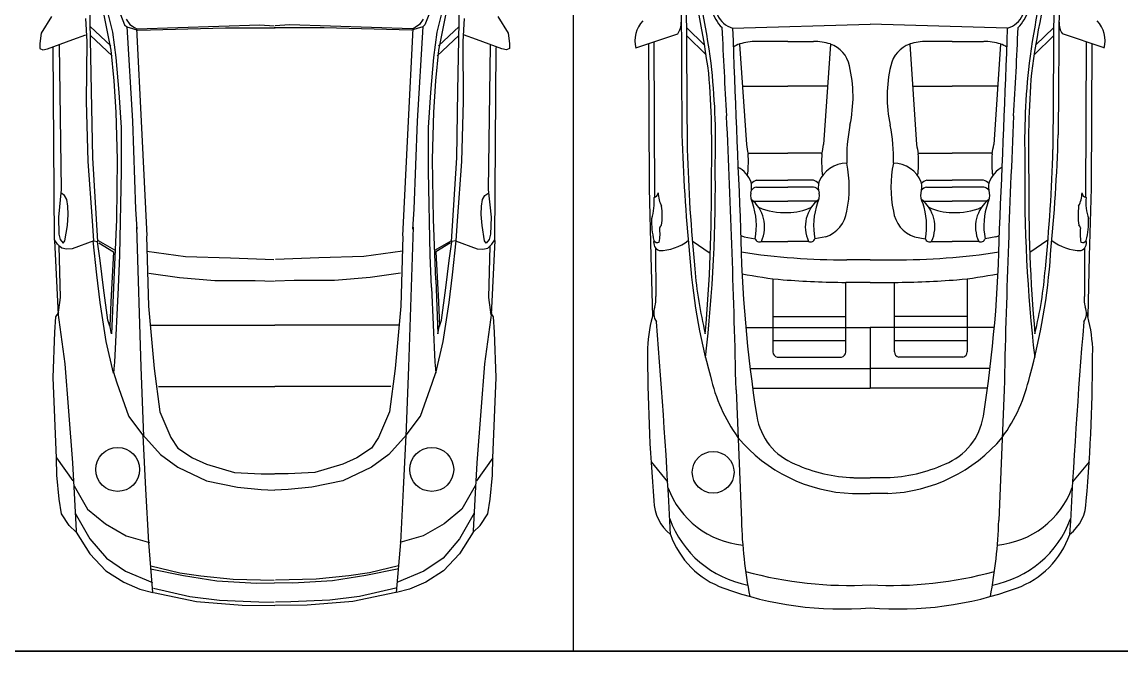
# Model space of a CAD drawing. Header units: inches. Extents: x 484217 to 497210, y -26946 to -21493.
# Drawn here: x 492481.2 to 492667.1, y -22743.9 to -22637.6 of the extents above; entities that cross this region are included whole.
import ezdxf

# ---------------------------------------------------------------- set-up
doc = ezdxf.new("R2010")
doc.units = ezdxf.units.IN
doc.header["$LTSCALE"] = 20
doc.header["$MEASUREMENT"] = 0
for name, color, linetype in [('ceco.net 92', 9, 'Continuous'), ('ceco.net 93', 161, 'Continuous'), ('Parking', 7, 'Continuous')]:
    doc.layers.add(name, color=color, linetype=linetype)

msp = doc.modelspace()

# ---------------------------------------------------------------- linework, layer by layer
at = {"layer": 'ceco.net 92', "linetype": 'ByBlock', "ltscale": 0.4}
for p, q in [((492592.55, -22625.53), (492592.76, -22656.63)), ((492593.43, -22626.77), (492593.64, -22659.09)), ((492655.69, -22626.77), (492655.48, -22659.09)), ((492656.58, -22625.53), (492656.37, -22656.63)), ((492601.31, -22638.59), (492624.56, -22637.92)), ((492647.81, -22638.59), (492624.56, -22637.92)), ((492584.99, -22641.95), (492592.04, -22639.58)), ((492593.51, -22638.47), (492596.57, -22641.47)), ((492593.52, -22639.82), (492596.83, -22643.09)), ((492655.61, -22639.82), (492652.29, -22643.09)), ((492655.62, -22638.47), (492652.55, -22641.47)), ((492664.13, -22641.95), (492657.08, -22639.58)), ((492587.1, -22641.24), (492587.21, -22665.66)), ((492588.02, -22640.93), (492588.13, -22667.19)), ((492602.5, -22641.28), (492603.65, -22658.25)), ((492610.66, -22640.84), (492605.36, -22640.84)), ((492610.66, -22640.84), (492615, -22640.84)), ((492617.85, -22641.28), (492616.71, -22658.25)), ((492631.27, -22641.28), (492632.42, -22658.25)), ((492638.46, -22640.84), (492634.13, -22640.84)), ((492638.46, -22640.84), (492643.76, -22640.84)), ((492646.62, -22641.28), (492645.47, -22658.25)), ((492661.11, -22640.93), (492660.99, -22667.19)), ((492662.02, -22641.24), (492661.92, -22665.66)), ((492602.99, -22648.42), (492610.66, -22648.42)), ((492617.37, -22648.42), (492610.66, -22648.42)), ((492631.75, -22648.42), (492638.46, -22648.42)), ((492646.14, -22648.42), (492638.46, -22648.42)), ((492603.92, -22659.74), (492610.66, -22659.74)), ((492616.44, -22659.74), (492610.66, -22659.74)), ((492632.69, -22659.74), (492638.46, -22659.74)), ((492645.2, -22659.74), (492638.46, -22659.74)), ((492605.37, -22664.3), (492610.66, -22664.3)), ((492614.99, -22664.3), (492610.66, -22664.3)), ((492634.14, -22664.3), (492638.46, -22664.3)), ((492643.75, -22664.3), (492638.46, -22664.3)), ((492587.21, -22665.66), (492587.5, -22677.12)), ((492605.36, -22665.47), (492610.66, -22665.47)), ((492615, -22665.47), (492610.66, -22665.47)), ((492634.12, -22665.47), (492638.46, -22665.47)), ((492643.77, -22665.47), (492638.46, -22665.47)), ((492661.92, -22665.66), (492661.62, -22677.12)), ((492604.78, -22667.83), (492610.66, -22667.83)), ((492615.58, -22667.83), (492610.66, -22667.83)), ((492633.54, -22667.83), (492638.46, -22667.83)), ((492644.35, -22667.83), (492638.46, -22667.83)), ((492594.5, -22674.55), (492597.55, -22676.66)), ((492603.29, -22673.89), (492605.13, -22674.2)), ((492606.2, -22674.66), (492610.66, -22674.66)), ((492614.16, -22674.66), (492610.66, -22674.66)), ((492617.06, -22673.89), (492615.23, -22674.2)), ((492632.06, -22673.89), (492633.9, -22674.2)), ((492634.96, -22674.66), (492638.46, -22674.66)), ((492642.93, -22674.66), (492638.46, -22674.66)), ((492645.83, -22673.89), (492643.99, -22674.2)), ((492654.63, -22674.46), (492651.57, -22676.55)), ((492587.5, -22677.12), (492587.77, -22687.37)), ((492588.3, -22675.76), (492588.35, -22683.96)), ((492660.82, -22675.76), (492660.78, -22683.96)), ((492661.62, -22677.12), (492661.36, -22687.37)), ((492624.56, -22677.76), (492620.63, -22677.76)), ((492624.56, -22677.76), (492628.49, -22677.76)), ((492608.13, -22680.95), (492608.13, -22693.34)), ((492640.99, -22680.95), (492640.99, -22693.34)), ((492620.45, -22693.34), (492620.45, -22681.59)), ((492624.56, -22681.59), (492620.45, -22681.59)), ((492624.56, -22681.59), (492628.67, -22681.59)), ((492628.67, -22693.34), (492628.67, -22681.59)), ((492608.13, -22687.33), (492620.45, -22687.33)), ((492640.99, -22687.33), (492628.67, -22687.33)), ((492603.56, -22689.22), (492624.56, -22689.22)), ((492645.56, -22689.22), (492624.56, -22689.22)), ((492624.56, -22689.22), (492624.56, -22699.48)), ((492620.45, -22691.44), (492608.13, -22691.44)), ((492640.99, -22691.44), (492628.67, -22691.44)), ((492608.87, -22694.21), (492619.72, -22694.21)), ((492640.26, -22694.21), (492629.41, -22694.21)), ((492604.29, -22696.11), (492624.56, -22696.11)), ((492644.84, -22696.11), (492624.56, -22696.11)), ((492604.72, -22699.48), (492624.56, -22699.48)), ((492644.4, -22699.48), (492624.56, -22699.48)), ((492601.9, -22699.76), (492602.8, -22721.83)), ((492647.22, -22699.76), (492646.32, -22721.83)), ((492587.53, -22711.94), (492590.34, -22715.32)), ((492661.59, -22711.94), (492658.78, -22715.32)), ((492621.79, -22714.6), (492624.56, -22714.6)), ((492627.34, -22714.6), (492624.56, -22714.6)), ((492621.58, -22717.26), (492624.56, -22717.26)), ((492627.55, -22717.26), (492624.56, -22717.26))]:
    msp.add_line(p, q, dxfattribs=at)
msp.add_circle((492598.04, -22713.68), 3.53, dxfattribs=at)
for centre, radius, start, end in [((492435.77, -22666.57), 163.41, 7.7493, 14.6958), ((492813.35, -22666.57), 163.41, 165.3042, 172.2507), ((492435.37, -22668.23), 163.41, 7.7493, 14.6958), ((492813.75, -22668.23), 163.41, 165.3042, 172.2507), ((492604.86, -22633.34), 7.42, 197.1686, 224.1637), ((492602.52, -22634.62), 4.16, 204.8162, 253.1166), ((492646.6, -22634.62), 4.16, 286.8834, 335.1838), ((492644.26, -22633.34), 7.42, 315.8363, 342.8314), ((492589.63, -22640.69), 4.81, 136.1162, 195.2311), ((492589.48, -22637.76), 3.14, 324.5205, 3.7011), ((492659.64, -22637.76), 3.14, 176.2989, 215.4795), ((492659.49, -22640.69), 4.81, 344.7689, 43.8838), ((493591.96, -22595.54), 993.36, 182.47923, 183.34157), ((496406.04, -22502.9), 3807.14, 182.04259, 182.55444), ((488843.09, -22502.9), 3807.14, 357.44556, 357.95741), ((491657.16, -22595.54), 993.36, 356.65843, 357.52077), ((492604.14, -22645.97), 4.97, 109.219, 123.0743), ((492605.58, -22651.73), 10.9, 91.1376, 106.3676), ((492614.78, -22651.73), 10.9, 73.6324, 88.8624), ((492616.22, -22645.97), 4.97, 11.9043, 70.781), ((492632.91, -22645.97), 4.97, 109.219, 168.0957), ((492634.34, -22651.73), 10.9, 91.1376, 106.3676), ((492643.55, -22651.73), 10.9, 73.6324, 88.8624), ((492644.98, -22645.97), 4.97, 56.9257, 70.781), ((492484.87, -22657.65), 113.57, 358.1682, 6.6272), ((492598.89, -22650.15), 22.79, 347.734, 13.2048), ((492650.23, -22650.15), 22.79, 166.7952, 192.266), ((492764.26, -22657.65), 113.57, 173.3728, 181.8318), ((492441.3, -22658.95), 156.51, 358.2465, 4.6738), ((492807.83, -22658.95), 156.51, 175.3262, 181.7535), ((490668.07, -22743.48), 1934.33, 1.2954, 2.66804), ((492649.89, -22660.67), 29.28, 168.8086, 181.4888), ((492599.24, -22660.67), 29.28, 358.5112, 11.1914), ((494581.06, -22743.48), 1934.33, 177.33196, 178.7046), ((492883.18, -22648.22), 290.54, 181.6581, 185.6442), ((492365.94, -22648.22), 290.54, 354.3558, 358.3419), ((492647.08, -22651.13), 44.01, 189.3191, 191.4599), ((492573.28, -22651.13), 44.01, 348.5401, 350.6809), ((492675.85, -22651.13), 44.01, 189.3191, 191.4599), ((492602.04, -22651.13), 44.01, 348.5401, 350.6809), ((492884.07, -22650.69), 290.54, 181.6581, 185.6442), ((492583.76, -22661.23), 20.23, 354.6132, 3.8473), ((492636.6, -22661.23), 20.23, 176.1527, 185.3868), ((492612.53, -22661.23), 20.23, 354.6132, 3.8473), ((492665.36, -22661.23), 20.23, 176.1527, 185.3868), ((492365.06, -22650.69), 290.54, 354.3558, 358.3419), ((492348.08, -22665.36), 250.33, 353.3724, 0.934), ((492599.7, -22666.57), 5.14, 22.3975, 60.6151), ((492620.66, -22666.57), 5.14, 90.4832, 157.6025), ((492601.32, -22665.52), 19.73, 348.2379, 11.9629), ((492647.81, -22665.52), 19.73, 168.0371, 191.7621), ((492628.47, -22666.57), 5.14, 22.3975, 89.5168), ((492649.42, -22666.57), 5.14, 119.3849, 157.6025), ((492901.04, -22665.36), 250.33, 179.066, 186.6276), ((492325.52, -22666.4), 272.23, 354.9734, 0.5611), ((492603.35, -22663.08), 0.553, 319.6076, 354.8527), ((492605.76, -22665.87), 1.62, 104.0887, 141.4563), ((492614.59, -22665.87), 1.62, 38.5437, 75.9113), ((492617, -22663.08), 0.553, 185.1473, 220.3924), ((492632.12, -22663.08), 0.553, 319.6076, 354.8527), ((492634.53, -22665.87), 1.62, 104.0887, 141.4563), ((492643.36, -22665.87), 1.62, 38.5437, 75.9113), ((492645.77, -22663.08), 0.553, 185.1473, 220.3924), ((492923.6, -22666.4), 272.23, 179.4389, 185.0266), ((492600.56, -22665.44), 3.98, 345.012, 11.9446), ((492605.53, -22666.72), 1.26, 97.9059, 144.3308), ((492614.83, -22666.72), 1.26, 35.6692, 82.0941), ((492619.79, -22665.44), 3.98, 168.0554, 194.988), ((492629.33, -22665.44), 3.98, 345.012, 11.9446), ((492634.3, -22666.72), 1.26, 97.9059, 144.3308), ((492643.59, -22666.72), 1.26, 35.6692, 82.0941), ((492648.56, -22665.44), 3.98, 168.0554, 194.988), ((492579.23, -22668.05), 8.85, 341.9331, 5.3947), ((492587.87, -22666.36), 0.871, 281.3717, 354.4621), ((492594.14, -22666.26), 5.41, 182.0162, 206.6401), ((492606.63, -22666.97), 2.28, 167.3205, 211.2352), ((492600.9, -22672.19), 5.84, 335.0712, 52.9273), ((492619.45, -22672.19), 5.84, 127.0727, 204.9288), ((492613.73, -22666.97), 2.28, 328.7648, 12.6795), ((492635.39, -22666.97), 2.28, 167.3205, 211.2352), ((492629.67, -22672.19), 5.84, 335.0712, 52.9273), ((492648.22, -22672.19), 5.84, 127.0727, 204.9288), ((492642.5, -22666.97), 2.28, 328.7648, 12.6795), ((492654.98, -22666.26), 5.41, 333.3599, 357.9838), ((492661.25, -22666.36), 0.871, 185.5379, 258.6283), ((492669.89, -22668.05), 8.85, 174.6053, 198.0669), ((492577.85, -22670.27), 11.57, 351.9142, 7.8999), ((492593.55, -22672.02), 11.79, 349.337, 19.1988), ((492610.07, -22658.85), 10.94, 246.5377, 273.0986), ((492610.29, -22658.85), 10.94, 271.9607, 293.4623), ((492626.81, -22672.02), 11.79, 160.8012, 190.663), ((492615.32, -22668.83), 5.35, 289.0023, 352.384), ((492633.8, -22668.83), 5.35, 187.616, 250.9977), ((492622.32, -22672.02), 11.79, 349.337, 19.1988), ((492638.84, -22658.85), 10.94, 246.5377, 268.0393), ((492639.05, -22658.85), 10.94, 266.9014, 293.4623), ((492655.58, -22672.02), 11.79, 160.8012, 190.663), ((492671.28, -22670.27), 11.57, 172.1001, 188.0858), ((492601, -22671.33), 13.37, 177.6843, 193.6152), ((492648.12, -22671.33), 13.37, 346.3848, 2.3157), ((492581.17, -22673.36), 7.89, 349.5516, 7.4148), ((492590.2, -22672.86), 1.32, 133.1546, 156.5923), ((492831.75, -22668.71), 229.11, 180.9666, 188.9081), ((492605.04, -22668.83), 5.35, 244.0948, 250.9977), ((492417.37, -22668.71), 229.11, 351.0919, 359.0334), ((492644.09, -22668.83), 5.35, 289.0023, 295.9052), ((492658.92, -22672.86), 1.32, 23.4077, 46.8454), ((492667.95, -22673.36), 7.89, 172.5852, 190.4484), ((492589.45, -22674.82), 1.48, 166.5921, 248.2713), ((492588.63, -22674.14), 0.708, 208.3927, 294.7941), ((492588.87, -22668.13), 8.07, 270.2668, 307.9562), ((492605.85, -22673.99), 0.748, 196.333, 297.6818), ((492614.51, -22673.99), 0.748, 242.3182, 343.667), ((492634.62, -22673.99), 0.748, 196.333, 297.6818), ((492643.27, -22673.99), 0.748, 242.3182, 343.667), ((492660.26, -22668.13), 8.07, 232.0438, 269.7332), ((492660.49, -22674.14), 0.708, 245.2059, 331.6073), ((492659.67, -22674.82), 1.48, 291.7287, 13.4079), ((492695, -22670.12), 101.18, 183.7829, 195.6695), ((492620.15, -22563.39), 114.37, 261.2606, 270.2395), ((492628.97, -22563.39), 114.37, 269.7605, 278.7394), ((492554.12, -22670.12), 101.18, 344.3305, 356.2171), ((492663.71, -22673.83), 68.99, 184.5132, 193.7694), ((492616.35, -22613.43), 68.02, 258.6191, 264.5406), ((492632.77, -22613.43), 68.02, 275.4594, 281.3809), ((492585.41, -22673.83), 68.99, 346.2306, 355.4868), ((492622.7, -22503.03), 178.57, 265.8827, 269.2786), ((492626.42, -22503.03), 178.57, 270.7214, 274.1173), ((492583.31, -22684.4), 5.06, 345.1221, 4.9469), ((492665.81, -22684.4), 5.06, 175.0531, 194.8779), ((492610.82, -22693.73), 23.91, 162.7044, 177.5117), ((492590.69, -22686.75), 2.7, 157.1536, 214.0373), ((492658.43, -22686.75), 2.7, 325.9627, 22.8464), ((492638.3, -22693.73), 23.91, 2.4883, 17.2956), ((491372.64, -22786.8), 1219.8, 2.94215, 4.63357), ((493876.49, -22786.8), 1219.8, 175.36643, 177.05785), ((492892.43, -22692.8), 305.5, 179.9784, 184.8235), ((492609.03, -22693.33), 0.901, 180.7327, 259.4708), ((492619.55, -22693.33), 0.901, 280.5292, 359.2673), ((492629.57, -22693.33), 0.901, 180.7327, 259.4708), ((492640.09, -22693.33), 0.901, 280.5292, 359.2673), ((492356.69, -22692.8), 305.5, 355.1765, 0.0216), ((492624.48, -22691.59), 27.52, 192.2932, 216.0657), ((492624.65, -22691.59), 27.52, 323.9343, 347.7068), ((492615.8, -22702.52), 10.53, 189.103, 248.2899), ((492633.32, -22702.52), 10.53, 291.7101, 350.897), ((492622.51, -22690.84), 26.44, 219.8857, 267.9657), ((492626.61, -22690.84), 26.44, 272.0343, 320.1143), ((492622.76, -22687.97), 26.64, 245.9563, 267.9016), ((492626.36, -22687.97), 26.64, 272.0984, 294.0437), ((492604.39, -22711.15), 14.89, 200.0401, 264.8145), ((492644.74, -22711.15), 14.89, 275.1855, 339.9599), ((492595.25, -22718.46), 7.23, 180.2588, 232.3561), ((492653.88, -22718.46), 7.23, 307.6439, 359.7412), ((492607.1, -22715.58), 17.46, 199.9436, 259.3433), ((492685.74, -22719.21), 82.98, 181.8129, 190.7507), ((492563.38, -22719.21), 82.98, 349.2493, 358.1871), ((492642.02, -22715.58), 17.46, 280.6567, 340.0564), ((492604.82, -22719.33), 14.81, 199.1451, 250.3076), ((492644.31, -22719.33), 14.81, 289.6924, 340.8549), ((492620.85, -22668.54), 64.27, 254.3613, 273.3117), ((492628.27, -22668.54), 64.27, 266.6883, 285.6387), ((492619.68, -22679.06), 57.73, 249.8823, 274.8473), ((492629.44, -22679.06), 57.73, 265.1527, 290.1177)]:
    msp.add_arc(centre, radius, start, end, dxfattribs=at)
at = {"layer": 'ceco.net 93'}
for p, q in [((492492.72, -22637.6), (492492.72, -22624.49)), ((492555.11, -22637.6), (492555.11, -22624.49)), ((492494.98, -22633.15), (492496.51, -22639.27)), ((492497.16, -22634.57), (492498.55, -22638.05)), ((492550.68, -22634.57), (492549.29, -22638.05)), ((492552.86, -22633.15), (492551.33, -22639.27)), ((492494.98, -22636.14), (492496.22, -22642.33)), ((492552.86, -22636.14), (492551.62, -22642.33)), ((492486.18, -22636.65), (492484.43, -22639.42)), ((492491.92, -22636.94), (492492.14, -22640.87)), ((492492.94, -22649.18), (492492.72, -22637.6)), ((492492.72, -22638.33), (492496.22, -22641.6)), ((492498.55, -22638.05), (492498.9, -22638.4)), ((492498.81, -22637.09), (492499.42, -22637.96)), ((492498.9, -22638.31), (492499.86, -22654.31)), ((492499.42, -22637.96), (492500.2, -22638.48)), ((492500.64, -22638.74), (492521.4, -22638.05)), ((492521.4, -22638.05), (492523.84, -22638.22)), ((492526.44, -22638.05), (492524, -22638.22)), ((492547.2, -22638.74), (492526.44, -22638.05)), ((492548.42, -22637.96), (492547.64, -22638.48)), ((492548.94, -22638.31), (492547.98, -22654.31)), ((492549.03, -22637.09), (492548.42, -22637.96)), ((492549.29, -22638.05), (492548.94, -22638.4)), ((492555.11, -22638.33), (492551.62, -22641.6)), ((492554.9, -22649.18), (492555.11, -22637.6)), ((492555.92, -22636.94), (492555.7, -22640.87)), ((492561.66, -22636.65), (492563.41, -22639.42)), ((492484.43, -22639.42), (492484.21, -22641.17)), ((492489.81, -22640.51), (492492, -22639.71)), ((492492.8, -22639.85), (492496.43, -22643.28)), ((492496.51, -22639.27), (492497.09, -22643.57)), ((492498.9, -22638.4), (492499.86, -22638.66)), ((492499.86, -22638.66), (492500.81, -22638.92)), ((492500.2, -22638.48), (492500.64, -22638.74)), ((492500.55, -22638.66), (492501.42, -22655.45)), ((492500.81, -22638.92), (492515.58, -22638.57)), ((492515.58, -22638.57), (492524.01, -22638.57)), ((492532.26, -22638.57), (492523.83, -22638.57)), ((492547.03, -22638.92), (492532.26, -22638.57)), ((492547.29, -22638.66), (492546.42, -22655.45)), ((492547.98, -22638.66), (492547.03, -22638.92)), ((492547.64, -22638.48), (492547.2, -22638.74)), ((492548.94, -22638.4), (492547.98, -22638.66)), ((492551.33, -22639.27), (492550.75, -22643.57)), ((492555.04, -22639.85), (492551.4, -22643.28)), ((492558.02, -22640.51), (492555.84, -22639.71)), ((492563.41, -22639.42), (492563.63, -22641.17)), ((492484.21, -22641.17), (492484.21, -22642.04)), ((492484.21, -22642.04), (492484.72, -22642.26)), ((492485.52, -22642.11), (492489.81, -22640.51)), ((492486.71, -22674.38), (492486.47, -22641.88)), ((492487.51, -22641.48), (492487.83, -22665.87)), ((492492.14, -22640.87), (492492.07, -22650.93)), ((492555.7, -22640.87), (492555.77, -22650.93)), ((492562.32, -22642.11), (492558.02, -22640.51)), ((492560.33, -22641.48), (492560.01, -22665.87)), ((492561.13, -22674.38), (492561.37, -22641.88)), ((492563.63, -22642.04), (492563.12, -22642.26)), ((492563.63, -22641.17), (492563.63, -22642.04)), ((492484.72, -22642.26), (492485.52, -22642.11)), ((492496.22, -22642.33), (492496.73, -22647.5)), ((492497.09, -22643.57), (492497.6, -22649.47)), ((492550.75, -22643.57), (492550.24, -22649.47)), ((492551.62, -22642.33), (492551.11, -22647.5)), ((492563.12, -22642.26), (492562.32, -22642.11)), ((492496.73, -22647.5), (492497.09, -22652.82)), ((492551.11, -22647.5), (492550.75, -22652.82)), ((492493.16, -22660.54), (492492.94, -22649.18)), ((492497.6, -22649.47), (492497.96, -22655.37)), ((492550.24, -22649.47), (492549.88, -22655.37)), ((492554.68, -22660.54), (492554.9, -22649.18)), ((492492.07, -22650.93), (492492.36, -22661.12)), ((492555.77, -22650.93), (492555.48, -22661.12)), ((492497.09, -22652.82), (492497.31, -22660.83)), ((492550.75, -22652.82), (492550.53, -22660.83)), ((492499.86, -22654.31), (492500.38, -22669.19)), ((492547.98, -22654.31), (492547.46, -22669.19)), ((492497.96, -22655.37), (492497.96, -22662.8)), ((492501.42, -22655.45), (492502.29, -22673.71)), ((492546.42, -22655.45), (492545.55, -22673.71)), ((492549.88, -22655.37), (492549.88, -22662.8)), ((492494.03, -22674.67), (492493.16, -22660.54)), ((492553.81, -22674.67), (492554.68, -22660.54)), ((492492.36, -22661.12), (492493.09, -22671.18)), ((492497.31, -22660.83), (492497.16, -22670.96)), ((492550.53, -22660.83), (492550.68, -22670.96)), ((492555.48, -22661.12), (492554.75, -22671.18)), ((492497.96, -22662.8), (492497.67, -22677)), ((492549.88, -22662.8), (492550.17, -22677)), ((492487.83, -22665.87), (492487.35, -22670.53)), ((492560.01, -22665.87), (492560.49, -22670.53)), ((492488.39, -22666.91), (492487.75, -22666.43)), ((492488.79, -22667.56), (492488.39, -22666.91)), ((492488.95, -22668.68), (492488.79, -22667.56)), ((492558.89, -22668.68), (492559.05, -22667.56)), ((492559.05, -22667.56), (492559.45, -22666.91)), ((492559.45, -22666.91), (492560.09, -22666.43)), ((492489.03, -22670.12), (492488.95, -22668.68)), ((492500.38, -22669.19), (492500.64, -22672.58)), ((492547.46, -22669.19), (492547.2, -22672.58)), ((492558.81, -22670.12), (492558.89, -22668.68)), ((492487.35, -22670.53), (492487.43, -22673.41)), ((492488.87, -22671.97), (492489.03, -22670.12)), ((492493.09, -22671.18), (492493.31, -22674.53)), ((492497.16, -22670.96), (492496.73, -22681.15)), ((492550.68, -22670.96), (492551.11, -22681.15)), ((492554.75, -22671.18), (492554.53, -22674.53)), ((492558.97, -22671.97), (492558.81, -22670.12)), ((492560.49, -22670.53), (492560.41, -22673.41)), ((492487.43, -22673.41), (492487.67, -22674.3)), ((492488.47, -22674.54), (492488.87, -22671.97)), ((492500.54, -22672.23), (492501.3, -22695.93)), ((492547.3, -22672.23), (492546.54, -22695.93)), ((492559.37, -22674.54), (492558.97, -22671.97)), ((492560.41, -22673.41), (492560.17, -22674.3)), ((492486.7, -22674.48), (492487.34, -22687.07)), ((492487.19, -22675.1), (492486.71, -22674.38)), ((492487.59, -22675.5), (492487.19, -22675.1)), ((492487.74, -22684.12), (492487.5, -22675.44)), ((492487.91, -22675.82), (492487.59, -22675.5)), ((492487.67, -22674.3), (492488.15, -22674.94)), ((492488.15, -22674.94), (492488.47, -22674.54)), ((492493.36, -22674.54), (492489.67, -22675.9)), ((492493.87, -22680.3), (492493.26, -22674.53)), ((492493.31, -22674.53), (492494.03, -22674.67)), ((492494.44, -22677.87), (492493.99, -22674.74)), ((492496.87, -22676.13), (492494.11, -22674.53)), ((492494.19, -22674.9), (492496.67, -22676.44)), ((492502.26, -22673.74), (492502.59, -22685.59)), ((492545.57, -22673.74), (492545.25, -22685.59)), ((492550.97, -22676.13), (492553.73, -22674.53)), ((492553.65, -22674.9), (492551.17, -22676.44)), ((492553.4, -22677.87), (492553.85, -22674.74)), ((492554.53, -22674.53), (492553.81, -22674.67)), ((492553.97, -22680.3), (492554.58, -22674.53)), ((492554.48, -22674.54), (492558.17, -22675.9)), ((492559.69, -22674.94), (492559.37, -22674.54)), ((492560.17, -22674.3), (492559.69, -22674.94)), ((492559.93, -22675.82), (492560.25, -22675.5)), ((492560.1, -22684.12), (492560.34, -22675.44)), ((492560.25, -22675.5), (492560.65, -22675.1)), ((492561.14, -22674.48), (492560.5, -22687.07)), ((492560.65, -22675.1), (492561.13, -22674.38)), ((492488.71, -22675.98), (492487.91, -22675.82)), ((492489.67, -22675.9), (492488.71, -22675.98)), ((492496.67, -22676.44), (492496.22, -22684.86)), ((492497.67, -22677), (492497.45, -22682.46)), ((492502.33, -22676.28), (492508.83, -22677.2)), ((492508.83, -22677.2), (492516.45, -22677.4)), ((492539.01, -22677.2), (492531.39, -22677.4)), ((492545.51, -22676.28), (492539.01, -22677.2)), ((492550.17, -22677), (492550.39, -22682.46)), ((492551.17, -22676.44), (492551.62, -22684.86)), ((492558.17, -22675.9), (492559.13, -22675.98)), ((492559.13, -22675.98), (492559.93, -22675.82)), ((492495, -22682.5), (492494.44, -22677.87)), ((492516.45, -22677.4), (492523.76, -22677.7)), ((492531.39, -22677.4), (492524.08, -22677.7)), ((492552.83, -22682.5), (492553.4, -22677.87)), ((492494.44, -22684.98), (492493.87, -22680.3)), ((492502.63, -22680.04), (492507.81, -22680.75)), ((492507.81, -22680.75), (492513.81, -22681.26)), ((492540.03, -22680.75), (492534.03, -22681.26)), ((492545.2, -22680.04), (492540.03, -22680.75)), ((492553.4, -22684.98), (492553.97, -22680.3)), ((492495.74, -22687.95), (492495, -22682.5)), ((492496.71, -22681.16), (492496.34, -22690.26)), ((492497.44, -22682.46), (492496.83, -22695.06)), ((492513.81, -22681.26), (492520.61, -22681.26)), ((492520.61, -22681.26), (492523.86, -22681.36)), ((492527.23, -22681.26), (492523.98, -22681.36)), ((492534.03, -22681.26), (492527.23, -22681.26)), ((492550.4, -22682.46), (492551.01, -22695.06)), ((492551.13, -22681.16), (492551.5, -22690.26)), ((492552.1, -22687.95), (492552.83, -22682.5)), ((492487.34, -22687.07), (492487.74, -22684.12)), ((492560.5, -22687.07), (492560.1, -22684.12)), ((492495.45, -22691.56), (492494.44, -22684.98)), ((492496.22, -22684.86), (492496.06, -22689)), ((492502.59, -22685.59), (492503.56, -22696.14)), ((492545.25, -22685.59), (492544.28, -22696.14)), ((492551.62, -22684.86), (492551.78, -22689)), ((492552.39, -22691.56), (492553.4, -22684.98)), ((492486.78, -22690.02), (492486.94, -22687.39)), ((492486.94, -22687.39), (492487.42, -22686.67)), ((492487.26, -22686.67), (492488.45, -22695.36)), ((492496.06, -22689), (492495.74, -22687.95)), ((492551.78, -22689), (492552.1, -22687.95)), ((492560.58, -22686.67), (492559.39, -22695.36)), ((492560.9, -22687.39), (492560.42, -22686.67)), ((492561.06, -22690.02), (492560.9, -22687.39)), ((492486.46, -22697.67), (492486.78, -22690.02)), ((492496.34, -22690.26), (492496.06, -22688.8)), ((492502.89, -22688.83), (492523.92, -22688.83)), ((492544.95, -22688.83), (492523.92, -22688.83)), ((492551.5, -22690.26), (492551.78, -22688.8)), ((492561.38, -22697.67), (492561.06, -22690.02)), ((492496.67, -22696.93), (492495.45, -22691.56)), ((492551.17, -22696.93), (492552.39, -22691.56)), ((492488.45, -22695.36), (492489.09, -22703.33)), ((492496.83, -22695.06), (492496.75, -22696.2)), ((492501.3, -22695.93), (492501.73, -22707.56)), ((492546.54, -22695.93), (492546.11, -22707.56)), ((492551.01, -22695.06), (492551.09, -22696.2)), ((492559.39, -22695.36), (492558.75, -22703.33)), ((492487.02, -22711.3), (492486.46, -22697.67)), ((492497.29, -22698.63), (492496.65, -22696.63)), ((492496.75, -22696.2), (492496.67, -22696.93)), ((492503.56, -22696.14), (492504.52, -22703.47)), ((492544.28, -22696.14), (492543.32, -22703.47)), ((492550.55, -22698.63), (492551.19, -22696.63)), ((492551.09, -22696.2), (492551.17, -22696.93)), ((492560.82, -22711.3), (492561.38, -22697.67)), ((492499.28, -22704.21), (492497.29, -22698.63)), ((492504.28, -22699.17), (492523.92, -22699.17)), ((492543.56, -22699.17), (492523.92, -22699.17)), ((492548.56, -22704.21), (492550.55, -22698.63)), ((492489.09, -22703.33), (492489.73, -22712.09)), ((492558.75, -22703.33), (492558.11, -22712.09)), ((492501.66, -22707.39), (492499.28, -22704.21)), ((492504.52, -22703.47), (492506.35, -22707.78)), ((492543.32, -22703.47), (492541.49, -22707.78)), ((492546.17, -22707.39), (492548.56, -22704.21)), ((492501.62, -22707.35), (492504.63, -22710.69)), ((492502.14, -22716.56), (492501.66, -22707.39)), ((492506.35, -22707.78), (492507.54, -22709.61)), ((492541.49, -22707.78), (492540.3, -22709.61)), ((492546.22, -22707.35), (492543.21, -22710.69)), ((492545.7, -22716.56), (492546.17, -22707.39)), ((492504.63, -22710.69), (492507.54, -22712.84)), ((492507.54, -22709.61), (492510.01, -22711.22)), ((492540.3, -22709.61), (492537.83, -22711.22)), ((492543.21, -22710.69), (492540.3, -22712.84)), ((492487.02, -22711.22), (492489.81, -22715.12)), ((492487.1, -22714.17), (492487.02, -22711.3)), ((492489.73, -22712.09), (492490.04, -22717.19)), ((492510.01, -22711.22), (492512.38, -22712.3)), ((492512.38, -22712.3), (492517.11, -22713.7)), ((492535.46, -22712.3), (492530.73, -22713.7)), ((492537.83, -22711.22), (492535.46, -22712.3)), ((492558.11, -22712.09), (492557.8, -22717.19)), ((492560.82, -22711.22), (492558.03, -22715.12)), ((492560.74, -22714.17), (492560.82, -22711.3)), ((492487.5, -22718.23), (492487.1, -22714.17)), ((492507.54, -22712.84), (492512.38, -22715.1)), ((492517.11, -22713.7), (492521.63, -22713.92)), ((492521.63, -22713.92), (492523.89, -22713.92)), ((492526.21, -22713.92), (492523.95, -22713.92)), ((492530.73, -22713.7), (492526.21, -22713.92)), ((492540.3, -22712.84), (492535.46, -22715.1)), ((492560.34, -22718.23), (492560.74, -22714.17)), ((492490.04, -22716), (492492.27, -22719.9)), ((492512.38, -22715.1), (492517.65, -22716.18)), ((492517.65, -22716.18), (492521.63, -22716.61)), ((492530.19, -22716.18), (492526.21, -22716.61)), ((492535.46, -22715.1), (492530.19, -22716.18)), ((492557.8, -22716), (492555.57, -22719.9)), ((492487.89, -22720.7), (492487.5, -22718.23)), ((492490.04, -22717.19), (492490.36, -22723.57)), ((492502.62, -22725.56), (492502.14, -22716.56)), ((492521.63, -22716.61), (492523.89, -22716.72)), ((492526.21, -22716.61), (492523.95, -22716.72)), ((492545.22, -22725.56), (492545.7, -22716.56)), ((492557.8, -22717.19), (492557.48, -22723.57)), ((492559.94, -22720.7), (492560.34, -22718.23)), ((492492.27, -22719.9), (492495.3, -22722.37)), ((492555.57, -22719.9), (492552.54, -22722.37)), ((492489.17, -22722.69), (492487.89, -22720.7)), ((492490.2, -22720.62), (492492.67, -22724.92)), ((492557.64, -22720.62), (492555.17, -22724.92)), ((492558.67, -22722.69), (492559.94, -22720.7)), ((492490.36, -22723.81), (492489.17, -22722.69)), ((492490.36, -22723.57), (492490.36, -22723.81)), ((492490.36, -22723.81), (492492.67, -22727.47)), ((492495.3, -22722.37), (492498.8, -22724.45)), ((492552.54, -22722.37), (492549.04, -22724.45)), ((492557.48, -22723.81), (492555.17, -22727.47)), ((492557.48, -22723.81), (492558.67, -22722.69)), ((492557.48, -22723.57), (492557.48, -22723.81)), ((492492.67, -22724.92), (492495.46, -22728.19)), ((492498.8, -22724.45), (492502.78, -22725.56)), ((492503.34, -22734.01), (492502.62, -22725.56)), ((492544.5, -22734.01), (492545.22, -22725.56)), ((492549.04, -22724.45), (492545.06, -22725.56)), ((492555.17, -22724.92), (492552.38, -22728.19)), ((492492.67, -22727.47), (492495.38, -22730.34)), ((492555.17, -22727.47), (492552.46, -22730.34)), ((492495.46, -22728.19), (492498.72, -22730.42)), ((492552.38, -22728.19), (492549.12, -22730.42)), ((492495.38, -22730.34), (492498.4, -22732.26)), ((492498.72, -22730.42), (492503.26, -22732.34)), ((492502.94, -22730.01), (492508.5, -22731.15)), ((492503, -22729.5), (492507.87, -22730.7)), ((492507.87, -22730.7), (492511.41, -22731.21)), ((492508.5, -22731.15), (492514.13, -22732.03)), ((492511.41, -22731.21), (492516.92, -22731.78)), ((492536.43, -22731.21), (492530.92, -22731.78)), ((492539.34, -22731.15), (492533.71, -22732.03)), ((492539.97, -22730.7), (492536.43, -22731.21)), ((492544.9, -22730.01), (492539.34, -22731.15)), ((492544.84, -22729.5), (492539.97, -22730.7)), ((492549.12, -22730.42), (492544.58, -22732.34)), ((492552.46, -22730.34), (492549.44, -22732.26)), ((492498.4, -22732.26), (492501.11, -22733.45)), ((492514.13, -22732.03), (492520.84, -22732.41)), ((492516.92, -22731.78), (492523.81, -22731.91)), ((492520.84, -22732.41), (492523.87, -22732.35)), ((492527, -22732.41), (492523.97, -22732.35)), ((492530.92, -22731.78), (492524.03, -22731.91)), ((492533.71, -22732.03), (492527, -22732.41)), ((492549.44, -22732.26), (492546.73, -22733.45)), ((492501.11, -22733.45), (492503.34, -22734.01)), ((492503.44, -22733.3), (492509.58, -22734.69)), ((492503.44, -22734), (492510.72, -22735.52)), ((492509.58, -22734.69), (492514.58, -22735.33)), ((492538.26, -22734.69), (492533.26, -22735.33)), ((492544.4, -22734), (492537.12, -22735.52)), ((492544.4, -22733.3), (492538.26, -22734.69)), ((492546.73, -22733.45), (492544.5, -22734.01)), ((492510.72, -22735.52), (492518.43, -22736.15)), ((492514.58, -22735.33), (492521.22, -22735.58)), ((492518.43, -22736.15), (492523.87, -22736.21)), ((492521.22, -22735.58), (492523.81, -22735.64)), ((492529.41, -22736.15), (492523.97, -22736.21)), ((492526.62, -22735.58), (492524.03, -22735.64)), ((492533.26, -22735.33), (492526.62, -22735.58)), ((492537.12, -22735.52), (492529.41, -22736.15))]:
    msp.add_line(p, q, dxfattribs=at)
for centre in [(492497.37, -22713.21), (492550.47, -22713.21)]:
    msp.add_circle(centre, 3.71, dxfattribs=at)
at = {"layer": 'Parking'}
for p, q in [((492574.41, -22743.9), (492574.41, -22551.1)), ((492574.41, -22743.9), (492574.41, -22551.1)), ((492474.11, -22743.9), (492574.41, -22743.9)), ((492574.41, -22743.9), (492474.11, -22743.9)), ((492574.41, -22743.9), (492674.71, -22743.9)), ((492674.71, -22743.9), (492574.41, -22743.9))]:
    msp.add_line(p, q, dxfattribs=at)

doc.saveas('drawing.dxf')
